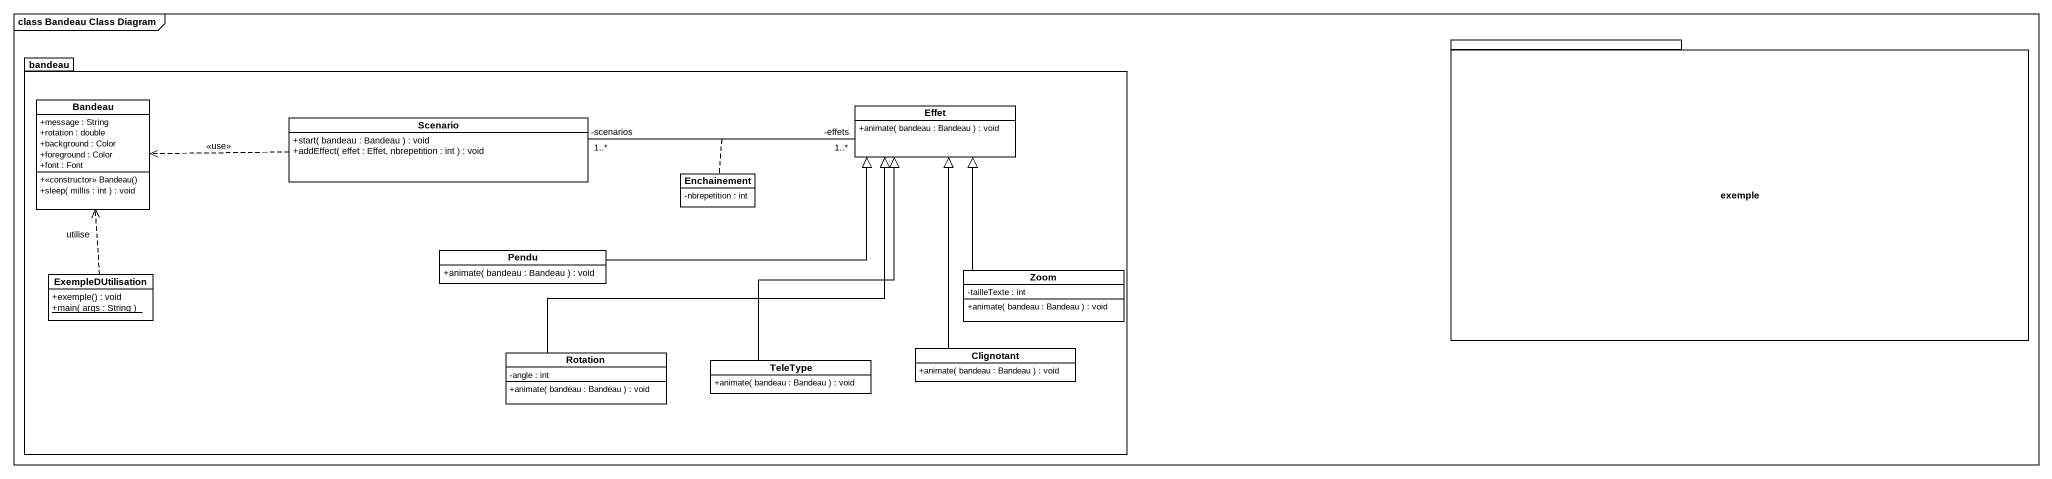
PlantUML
@startuml
mainframe class Bandeau Class Diagram
hide circle
hide empty members
skinparam classAttributeIconSize 0
package exemple {
}
package bandeau {
  class Bandeau {
    +message : String
    +rotation : double
    +background : Color
    +foreground : Color
    +font : Font
    +<<constructor>> Bandeau()
    +sleep( millis : int ) : void
  }
  class Scenario {
    +start( bandeau : Bandeau ) : void
    +addEffect( effet : Effet, nbrepetition : int ) : void
  }
  class Effet {
    +animate( bandeau : Bandeau ) : void
  }
  class Enchainement {
    -nbrepetition : int
  }
  class ExempleDUtilisation {
    +exemple() : void
    {static} +main( args : String )
  }
  class Pendu {
    +animate( bandeau : Bandeau ) : void
  }
  class Zoom {
    -tailleTexte : int
    +animate( bandeau : Bandeau ) : void
  }
  class Rotation {
    -angle : int
    +animate( bandeau : Bandeau ) : void
  }
  class TeleType {
    +animate( bandeau : Bandeau ) : void
  }
  class Clignotant {
    +animate( bandeau : Bandeau ) : void
  }
}
Scenario .left.> Bandeau : <<use>>
Effet "1..*\n-effets" -left- "1..*\n-scenarios" Scenario
(Effet, Scenario) .. Enchainement
ExempleDUtilisation .up.> Bandeau : utilise
Pendu -right-|> Effet
Zoom -up-|> Effet
Rotation -up-|> Effet
TeleType -up-|> Effet
Clignotant -up-|> Effet
@enduml
